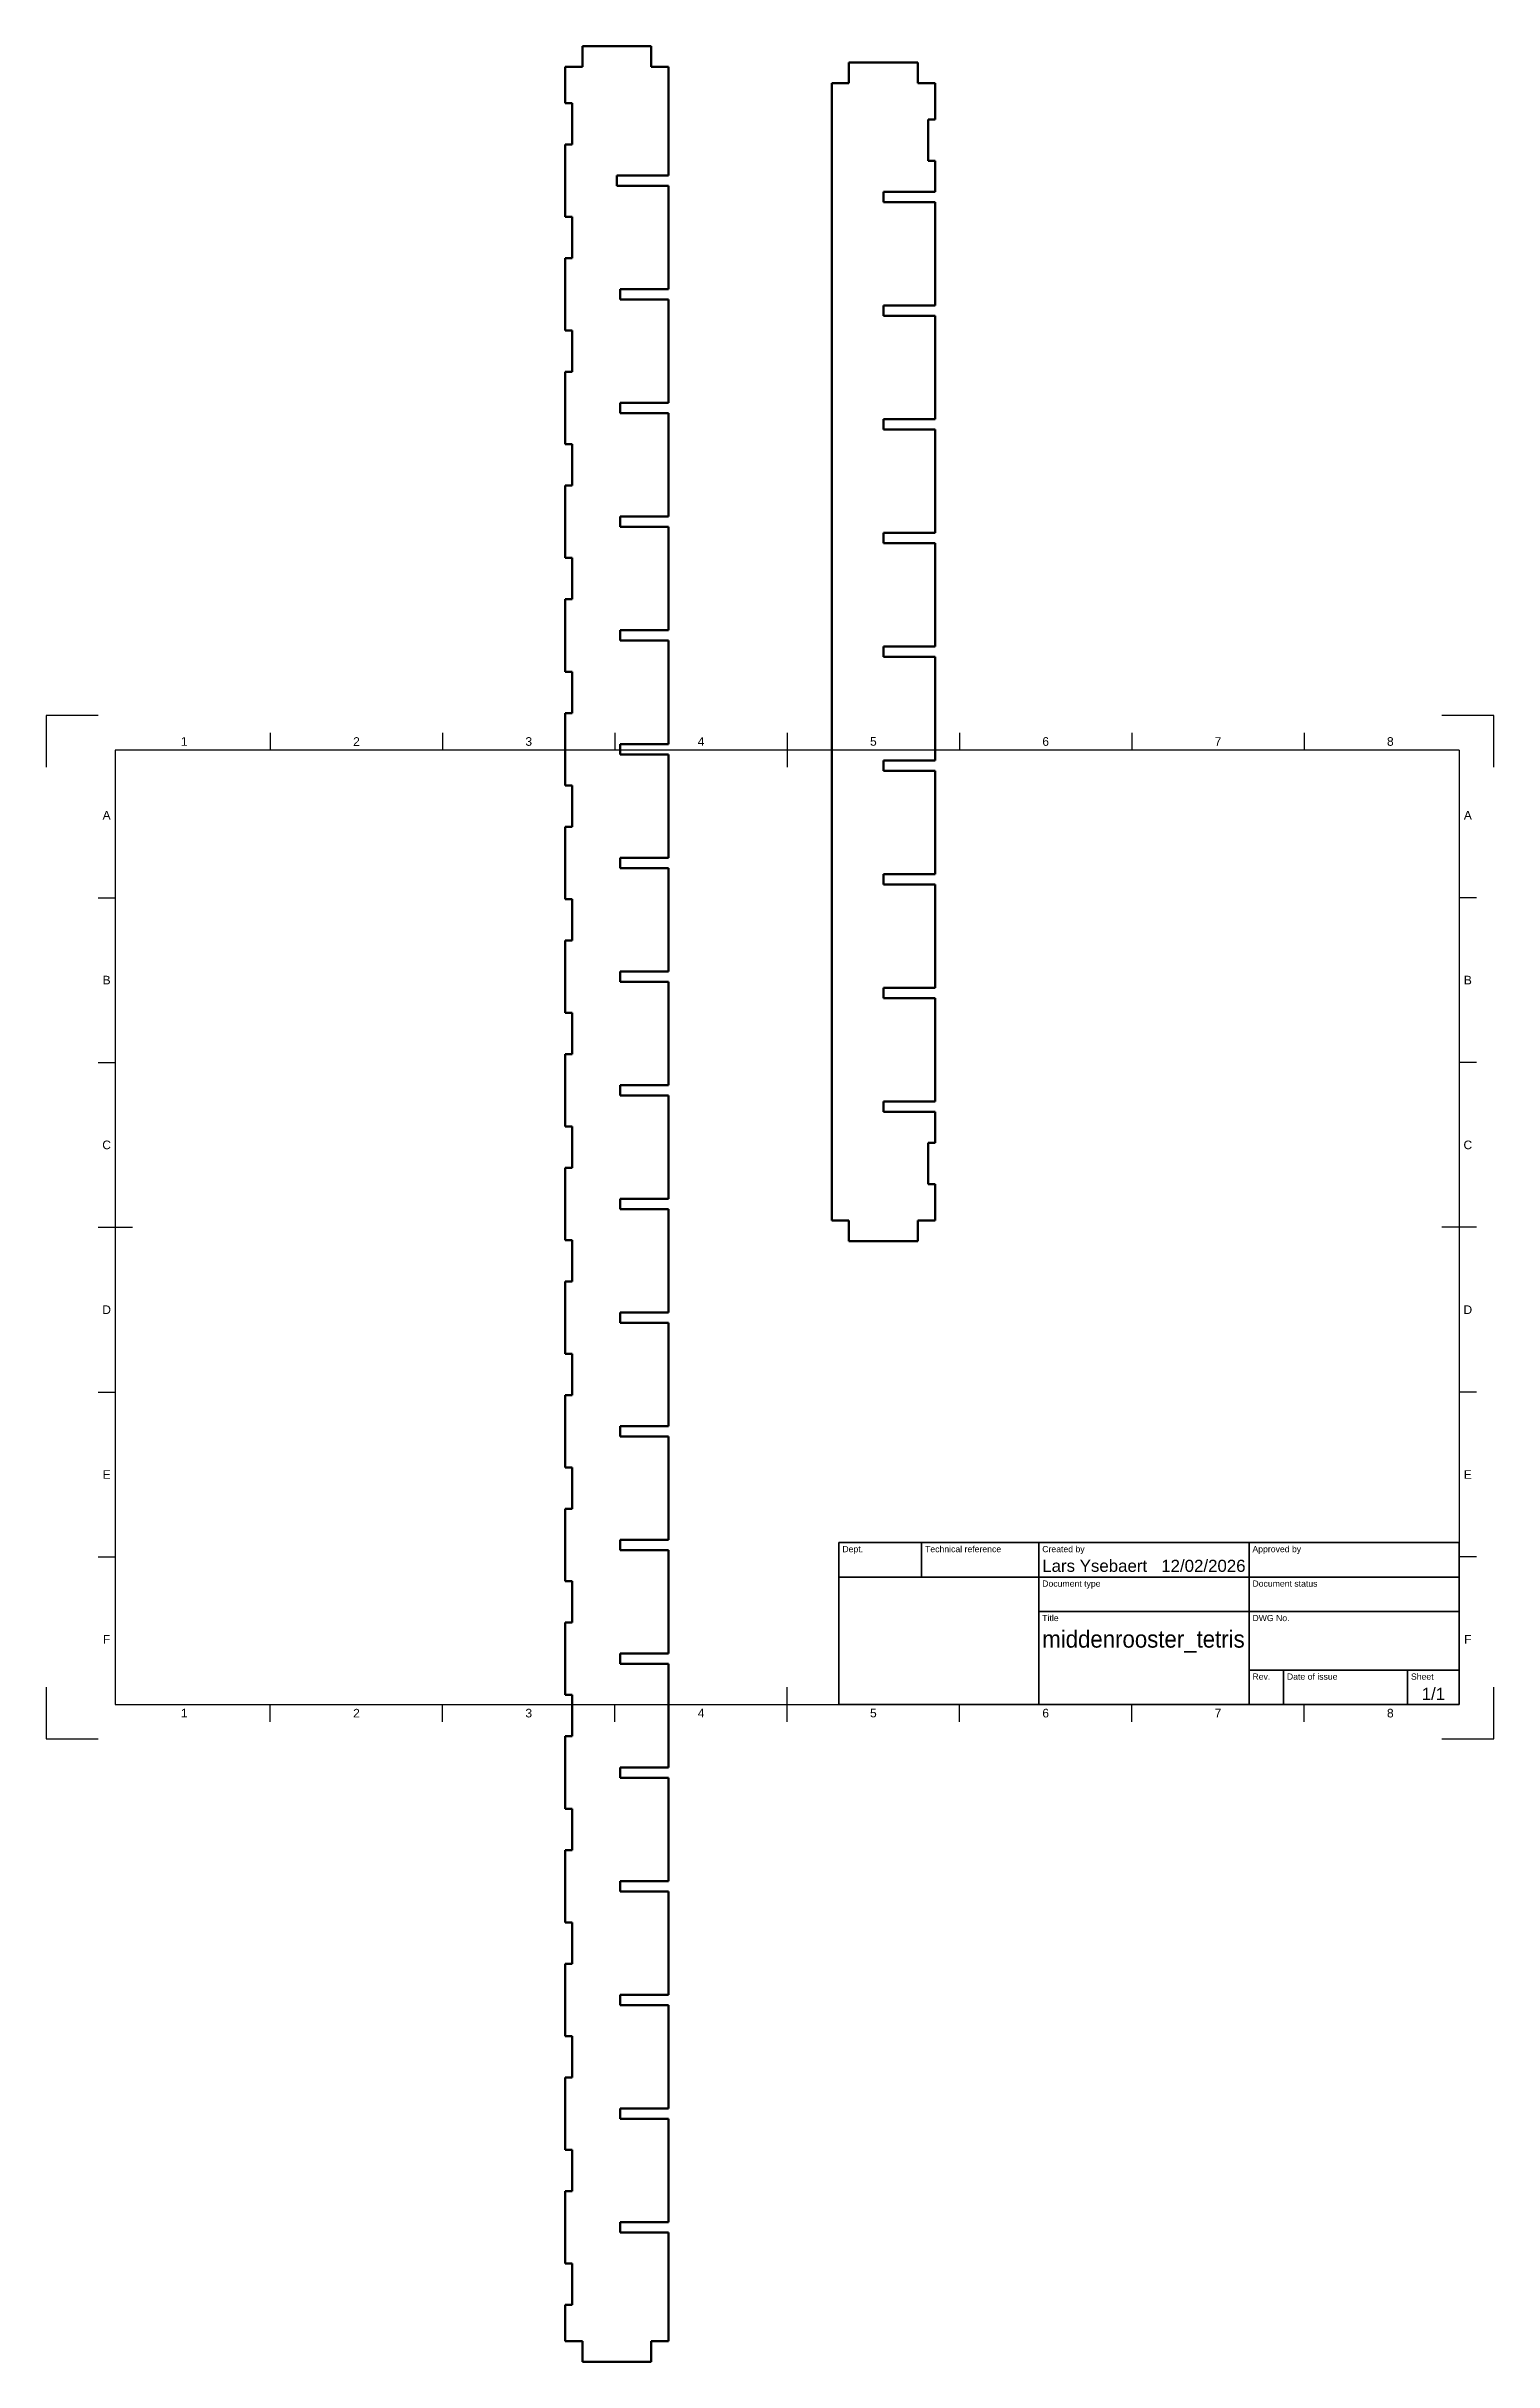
# Model space of a CAD drawing. Header units: millimetres. Extents: x 0 to 420, y -181 to 491.
import ezdxf
from ezdxf.enums import TextEntityAlignment as Align

# ---------------------------------------------------------------- set-up
doc = ezdxf.new("R2010")
doc.units = ezdxf.units.MM
doc.header["$LTSCALE"] = 0.75
for name, color, linetype, lineweight in [('BORDER', 7, 'Continuous', 25), ('TITLEBLOCK', 7, 'Continuous', 35), ('Visible', 7, 'Continuous', 50)]:
    doc.layers.add(name, color=color, linetype=linetype, lineweight=lineweight)
doc.styles.add('FusionTitle', font='arial.ttf')

# ---------------------------------------------------------------- blocks, each defined once
blk = doc.blocks.new('ISO_A3_SHEET')
at = {"layer": 'BORDER'}
for p, q in [((65, 292), (65, 287)), ((115, 292), (115, 287)), ((165, 292), (165, 287)), ((215, 292), (215, 282)), ((265, 292), (265, 287)), ((315, 292), (315, 287)), ((365, 292), (365, 287)), ((410, 287), (20, 287)), ((20, 287), (20, 10)), ((410, 287), (410, 10)), ((15, 244.16666), (20, 244.16666)), ((415, 244.16666), (410, 244.16666)), ((15, 196.33333), (20, 196.33333)), ((415, 196.33333), (410, 196.33333)), ((15, 148.5), (25, 148.5)), ((415, 148.5), (405, 148.5)), ((15, 100.66667), (20, 100.66667)), ((415, 100.66667), (410, 100.66667)), ((15, 52.83334), (20, 52.83334)), ((415, 52.83334), (410, 52.83334)), ((215, 5), (215, 15)), ((20, 10), (410, 10)), ((65, 5), (65, 10)), ((115, 5), (115, 10)), ((165, 5), (165, 10)), ((265, 5), (265, 10)), ((315, 5), (315, 10)), ((365, 5), (365, 10))]:
    blk.add_line(p, q, dxfattribs=at)
at = {"layer": 'Defpoints'}
for p, q in [((15, 297), (0, 297)), ((0, 297), (0, 282)), ((420, 297), (405, 297)), ((420, 282), (420, 297)), ((0, 15), (0, 0)), ((420, 0), (420, 15)), ((0, 0), (15, 0)), ((405, 0), (420, 0))]:
    blk.add_line(p, q, dxfattribs=at)
at = {"layer": 'BORDER', "style": 'FusionTitle'}
for s, p in [('1', (40, 289.5)), ('2', (90, 289.5)), ('3', (140, 289.5)), ('4', (190, 289.5)), ('5', (240, 289.5)), ('6', (290, 289.5)), ('7', (340, 289.5)), ('8', (390, 289.5)), ('A', (17.5, 268.08333)), ('A', (412.5, 268.08333)), ('B', (17.5, 220.25)), ('B', (412.5, 220.25)), ('C', (17.5, 172.41667)), ('C', (412.5, 172.41667)), ('D', (17.5, 124.58334)), ('D', (412.5, 124.58334)), ('E', (17.5, 76.75001)), ('E', (412.5, 76.75001)), ('F', (17.5, 28.91668)), ('F', (412.5, 28.91668)), ('1', (40, 7.5)), ('2', (90, 7.5)), ('3', (140, 7.5)), ('4', (190, 7.5)), ('5', (240, 7.5)), ('6', (290, 7.5)), ('7', (340, 7.5)), ('8', (390, 7.5))]:
    blk.add_text(s, height=2.5, dxfattribs=at).set_placement(p, align=Align.MIDDLE)
blk = doc.blocks.new('ISO_TITLEBLOCK')
at = {"layer": 'TITLEBLOCK'}
for p, q in [((0, 47), (-180, 47)), ((-180, 47), (-180, 0)), ((-156, 37), (-156, 47)), ((-122, 0), (-122, 47)), ((-61, 0), (-61, 47)), ((0, 0), (0, 47)), ((-180, 37), (0, 37)), ((-122, 27), (0, 27)), ((-61, 10), (0, 10)), ((-51, 0), (-51, 10)), ((-15, 0), (-15, 10)), ((-180, 0), (0, 0))]:
    blk.add_line(p, q, dxfattribs=at)
at = {"layer": 'TITLEBLOCK', "style": 'FusionTitle'}
for s, p in [('Dept.', (-179, 46)), ('Technical reference', (-155, 46)), ('Created by', (-121, 46)), ('Approved by', (-60, 46)), ('Document type', (-121, 36)), ('Document status', (-60, 36)), ('Title', (-121, 26)), ('DWG No.', (-60, 26)), ('Rev.', (-60, 9)), ('Date of issue', (-50, 9)), ('Sheet', (-14, 9))]:
    blk.add_text(s, height=1.8, dxfattribs=at).set_placement(p, align=Align.TOP_LEFT)
for tag, height, p in [('DEPT', 3.5, (-179, 42)), ('TECHNICAL_REFERENCE', 3.5, (-155, 42)), ('CREATED_BY', 3.5, (-121, 42)), ('APPROVED_BY', 3.5, (-60, 42)), ('DOCUMENT_TYPE', 3.5, (-121, 32)), ('DOCUMENT_STATUS', 3.5, (-60, 32)), ('TITLE_1', 5, (-121, 21.5)), ('TITLE_2', 5, (-121, 14)), ('TITLE_3', 5, (-121, 6.5)), ('DATE_OF_ISSUE', 3.5, (-50, 5))]:
    blk.add_attdef(tag, text='', height=height, dxfattribs=at).set_placement(p, align=Align.TOP_LEFT)
for tag, p in [('CREATED_DATE', (-62, 42)), ('APPROVED_DATE', (-0.99, 42))]:
    blk.add_attdef(tag, text='', height=3.5, dxfattribs=at).set_placement(p, align=Align.TOP_RIGHT)
for tag, height, p in [('DRAWING_NUMBER', 5, (-30.5, 19.75)), ('REV', 3.5, (-56, 4.85)), ('SHEET', 3.5, (-7.5, 4.85))]:
    blk.add_attdef(tag, text='', height=height, dxfattribs=at).set_placement(p, align=Align.TOP_CENTER)

msp = doc.modelspace()

# ---------------------------------------------------------------- linework, layer by layer
at = {"layer": 'Visible'}
for p, q in [((155.554201, 491.262113), (155.554201, 485.262113)), ((175.554201, 491.262113), (155.554201, 491.262113)), ((175.554201, 485.262113), (175.554201, 491.262113)), ((150.554201, 485.262113), (150.554201, 474.762113)), ((155.554201, 485.262113), (150.554201, 485.262113)), ((180.554201, 485.262113), (175.554201, 485.262113)), ((180.554201, 453.762113), (180.554201, 485.262113)), ((232.89632, 486.520158), (232.89632, 480.520158)), ((252.89632, 486.520158), (232.89632, 486.520158)), ((252.89632, 480.520158), (252.89632, 486.520158)), ((227.89632, 480.520158), (227.89632, 150.520158)), ((232.89632, 480.520158), (227.89632, 480.520158)), ((257.89632, 480.520158), (252.89632, 480.520158)), ((257.89632, 470.020158), (257.89632, 480.520158)), ((150.554201, 474.762113), (152.554201, 474.762113)), ((152.554201, 474.762113), (152.554201, 462.762113)), ((255.89632, 470.020158), (257.89632, 470.020158)), ((255.89632, 458.020158), (255.89632, 470.020158)), ((150.554201, 462.762113), (150.554201, 441.762113)), ((152.554201, 462.762113), (150.554201, 462.762113)), ((257.89632, 458.020158), (255.89632, 458.020158)), ((257.89632, 449.020158), (257.89632, 458.020158)), ((165.554201, 453.762113), (180.554201, 453.762113)), ((165.554201, 450.762113), (165.554201, 453.762113)), ((180.554201, 450.762113), (165.554201, 450.762113)), ((180.554201, 420.762113), (180.554201, 450.762113)), ((242.89632, 449.020158), (257.89632, 449.020158)), ((242.89632, 446.020158), (242.89632, 449.020158)), ((257.89632, 446.020158), (242.89632, 446.020158)), ((257.89632, 416.020158), (257.89632, 446.020158)), ((150.554201, 441.762113), (152.554201, 441.762113)), ((152.554201, 441.762113), (152.554201, 429.762113)), ((150.554201, 429.762113), (150.554201, 408.762113)), ((152.554201, 429.762113), (150.554201, 429.762113)), ((166.554201, 420.762113), (180.554201, 420.762113)), ((166.554201, 417.762113), (166.554201, 420.762113)), ((180.554201, 417.762113), (166.554201, 417.762113)), ((180.554201, 387.762113), (180.554201, 417.762113)), ((242.89632, 416.020158), (257.89632, 416.020158)), ((242.89632, 413.020158), (242.89632, 416.020158)), ((257.89632, 413.020158), (242.89632, 413.020158)), ((257.89632, 383.020158), (257.89632, 413.020158)), ((150.554201, 408.762113), (152.554201, 408.762113)), ((152.554201, 408.762113), (152.554201, 396.762113)), ((152.554201, 396.762113), (150.554201, 396.762113)), ((150.554201, 396.762113), (150.554201, 375.762113)), ((166.554201, 387.762113), (180.554201, 387.762113)), ((166.554201, 384.762113), (166.554201, 387.762113)), ((180.554201, 384.762113), (166.554201, 384.762113)), ((180.554201, 354.762113), (180.554201, 384.762113)), ((242.89632, 383.020158), (257.89632, 383.020158)), ((242.89632, 380.020158), (242.89632, 383.020158)), ((257.89632, 380.020158), (242.89632, 380.020158)), ((257.89632, 350.020158), (257.89632, 380.020158)), ((150.554201, 375.762113), (152.554201, 375.762113)), ((152.554201, 375.762113), (152.554201, 363.762113)), ((150.554201, 363.762113), (150.554201, 342.762113)), ((152.554201, 363.762113), (150.554201, 363.762113)), ((166.554201, 354.762113), (180.554201, 354.762113)), ((166.554201, 351.762113), (166.554201, 354.762113)), ((180.554201, 351.762113), (166.554201, 351.762113)), ((180.554201, 321.762113), (180.554201, 351.762113)), ((242.89632, 350.020158), (257.89632, 350.020158)), ((242.89632, 347.020158), (242.89632, 350.020158)), ((150.554201, 342.762113), (152.554201, 342.762113)), ((152.554201, 342.762113), (152.554201, 330.762113)), ((257.89632, 347.020158), (242.89632, 347.020158)), ((257.89632, 317.020158), (257.89632, 347.020158)), ((150.554201, 330.762113), (150.554201, 309.762113)), ((152.554201, 330.762113), (150.554201, 330.762113)), ((166.554201, 321.762113), (180.554201, 321.762113)), ((166.554201, 318.762113), (166.554201, 321.762113)), ((180.554201, 318.762113), (166.554201, 318.762113)), ((180.554201, 288.762113), (180.554201, 318.762113)), ((242.89632, 317.020158), (257.89632, 317.020158)), ((242.89632, 314.020158), (242.89632, 317.020158)), ((150.554201, 309.762113), (152.554201, 309.762113)), ((152.554201, 309.762113), (152.554201, 297.762113)), ((257.89632, 314.020158), (242.89632, 314.020158)), ((257.89632, 284.020158), (257.89632, 314.020158)), ((150.554201, 297.762113), (150.554201, 276.762113)), ((152.554201, 297.762113), (150.554201, 297.762113)), ((166.554201, 288.762113), (180.554201, 288.762113)), ((166.554201, 285.762113), (166.554201, 288.762113)), ((180.554201, 285.762113), (166.554201, 285.762113)), ((180.554201, 255.762113), (180.554201, 285.762113)), ((242.89632, 284.020158), (257.89632, 284.020158)), ((242.89632, 281.020158), (242.89632, 284.020158)), ((150.554201, 276.762113), (152.554201, 276.762113)), ((152.554201, 276.762113), (152.554201, 264.762113)), ((257.89632, 281.020158), (242.89632, 281.020158)), ((257.89632, 251.020158), (257.89632, 281.020158)), ((150.554201, 264.762113), (150.554201, 243.762113)), ((152.554201, 264.762113), (150.554201, 264.762113)), ((166.554201, 255.762113), (180.554201, 255.762113)), ((166.554201, 252.762113), (166.554201, 255.762113)), ((180.554201, 252.762113), (166.554201, 252.762113)), ((180.554201, 222.762113), (180.554201, 252.762113)), ((242.89632, 251.020158), (257.89632, 251.020158)), ((242.89632, 248.020158), (242.89632, 251.020158)), ((150.554201, 243.762113), (152.554201, 243.762113)), ((152.554201, 243.762113), (152.554201, 231.762113)), ((257.89632, 248.020158), (242.89632, 248.020158)), ((257.89632, 218.020158), (257.89632, 248.020158)), ((150.554201, 231.762113), (150.554201, 210.762113)), ((152.554201, 231.762113), (150.554201, 231.762113)), ((166.554201, 222.762113), (180.554201, 222.762113)), ((166.554201, 219.762113), (166.554201, 222.762113)), ((180.554201, 219.762113), (166.554201, 219.762113)), ((180.554201, 189.762113), (180.554201, 219.762113)), ((242.89632, 218.020158), (257.89632, 218.020158)), ((242.89632, 215.020158), (242.89632, 218.020158)), ((150.554201, 210.762113), (152.554201, 210.762113)), ((152.554201, 210.762113), (152.554201, 198.762113)), ((257.89632, 215.020158), (242.89632, 215.020158)), ((257.89632, 185.020158), (257.89632, 215.020158)), ((150.554201, 198.762113), (150.554201, 177.762113)), ((152.554201, 198.762113), (150.554201, 198.762113)), ((166.554201, 189.762113), (180.554201, 189.762113)), ((166.554201, 186.762113), (166.554201, 189.762113)), ((180.554201, 186.762113), (166.554201, 186.762113)), ((180.554201, 156.762113), (180.554201, 186.762113)), ((242.89632, 185.020158), (257.89632, 185.020158)), ((242.89632, 182.020158), (242.89632, 185.020158)), ((257.89632, 182.020158), (242.89632, 182.020158)), ((257.89632, 173.020158), (257.89632, 182.020158)), ((150.554201, 177.762113), (152.554201, 177.762113)), ((152.554201, 177.762113), (152.554201, 165.762113)), ((255.89632, 173.020158), (257.89632, 173.020158)), ((255.89632, 161.020158), (255.89632, 173.020158)), ((150.554201, 165.762113), (150.554201, 144.762113)), ((152.554201, 165.762113), (150.554201, 165.762113)), ((166.554201, 156.762113), (180.554201, 156.762113)), ((166.554201, 153.762113), (166.554201, 156.762113)), ((257.89632, 161.020158), (255.89632, 161.020158)), ((257.89632, 150.520158), (257.89632, 161.020158)), ((180.554201, 153.762113), (166.554201, 153.762113)), ((180.554201, 123.762113), (180.554201, 153.762113)), ((227.89632, 150.520158), (232.89632, 150.520158)), ((232.89632, 150.520158), (232.89632, 144.520158)), ((252.89632, 150.520158), (257.89632, 150.520158)), ((252.89632, 144.520158), (252.89632, 150.520158)), ((150.554201, 144.762113), (152.554201, 144.762113)), ((152.554201, 144.762113), (152.554201, 132.762113)), ((232.89632, 144.520158), (252.89632, 144.520158)), ((150.554201, 132.762113), (150.554201, 111.762113)), ((152.554201, 132.762113), (150.554201, 132.762113)), ((166.554201, 123.762113), (180.554201, 123.762113)), ((166.554201, 120.762113), (166.554201, 123.762113)), ((180.554201, 120.762113), (166.554201, 120.762113)), ((180.554201, 90.762113), (180.554201, 120.762113)), ((150.554201, 111.762113), (152.554201, 111.762113)), ((152.554201, 111.762113), (152.554201, 99.762113)), ((150.554201, 99.762113), (150.554201, 78.762113)), ((152.554201, 99.762113), (150.554201, 99.762113)), ((166.554201, 90.762113), (180.554201, 90.762113)), ((166.554201, 87.762113), (166.554201, 90.762113)), ((180.554201, 87.762113), (166.554201, 87.762113)), ((180.554201, 57.762113), (180.554201, 87.762113)), ((150.554201, 78.762113), (152.554201, 78.762113)), ((152.554201, 78.762113), (152.554201, 66.762113)), ((150.554201, 66.762113), (150.554201, 45.762113)), ((152.554201, 66.762113), (150.554201, 66.762113)), ((166.554201, 57.762113), (180.554201, 57.762113)), ((166.554201, 54.762113), (166.554201, 57.762113)), ((180.554201, 54.762113), (166.554201, 54.762113)), ((180.554201, 24.762113), (180.554201, 54.762113)), ((150.554201, 45.762113), (152.554201, 45.762113)), ((152.554201, 45.762113), (152.554201, 33.762113)), ((150.554201, 33.762113), (150.554201, 12.762113)), ((152.554201, 33.762113), (150.554201, 33.762113)), ((166.554201, 24.762113), (180.554201, 24.762113)), ((166.554201, 21.762113), (166.554201, 24.762113)), ((180.554201, 21.762113), (166.554201, 21.762113)), ((180.554201, -8.237887), (180.554201, 21.762113)), ((150.554201, 12.762113), (152.554201, 12.762113)), ((152.554201, 12.762113), (152.554201, 0.762113)), ((150.554201, 0.762113), (150.554201, -20.237887)), ((152.554201, 0.762113), (150.554201, 0.762113)), ((166.554201, -8.237887), (180.554201, -8.237887)), ((166.554201, -11.237887), (166.554201, -8.237887)), ((180.554201, -11.237887), (166.554201, -11.237887)), ((180.554201, -41.237887), (180.554201, -11.237887)), ((150.554201, -20.237887), (152.554201, -20.237887)), ((152.554201, -20.237887), (152.554201, -32.237887)), ((150.554201, -32.237887), (150.554201, -53.237887)), ((152.554201, -32.237887), (150.554201, -32.237887)), ((166.554201, -41.237887), (180.554201, -41.237887)), ((166.554201, -44.237887), (166.554201, -41.237887)), ((180.554201, -44.237887), (166.554201, -44.237887)), ((180.554201, -74.237887), (180.554201, -44.237887)), ((150.554201, -53.237887), (152.554201, -53.237887)), ((152.554201, -53.237887), (152.554201, -65.237887)), ((150.554201, -65.237887), (150.554201, -86.237887)), ((152.554201, -65.237887), (150.554201, -65.237887)), ((166.554201, -74.237887), (180.554201, -74.237887)), ((166.554201, -77.237887), (166.554201, -74.237887)), ((180.554201, -77.237887), (166.554201, -77.237887)), ((180.554201, -107.237887), (180.554201, -77.237887)), ((150.554201, -86.237887), (152.554201, -86.237887)), ((152.554201, -86.237887), (152.554201, -98.237887)), ((150.554201, -98.237887), (150.554201, -119.237887)), ((152.554201, -98.237887), (150.554201, -98.237887)), ((166.554201, -107.237887), (180.554201, -107.237887)), ((166.554201, -110.237887), (166.554201, -107.237887)), ((180.554201, -110.237887), (166.554201, -110.237887)), ((180.554201, -140.237887), (180.554201, -110.237887)), ((150.554201, -119.237887), (152.554201, -119.237887)), ((152.554201, -119.237887), (152.554201, -131.237887)), ((150.554201, -131.237887), (150.554201, -152.237887)), ((152.554201, -131.237887), (150.554201, -131.237887)), ((166.554201, -140.237887), (180.554201, -140.237887)), ((166.554201, -143.237887), (166.554201, -140.237887)), ((180.554201, -143.237887), (166.554201, -143.237887)), ((180.554201, -174.737887), (180.554201, -143.237887)), ((150.554201, -152.237887), (152.554201, -152.237887)), ((152.554201, -152.237887), (152.554201, -164.237887)), ((150.554201, -164.237887), (150.554201, -174.737887)), ((152.554201, -164.237887), (150.554201, -164.237887)), ((150.554201, -174.737887), (155.554201, -174.737887)), ((155.554201, -174.737887), (155.554201, -180.737887)), ((155.554201, -180.737887), (175.554201, -180.737887)), ((175.554201, -174.737887), (180.554201, -174.737887)), ((175.554201, -180.737887), (175.554201, -174.737887))]:
    msp.add_line(p, q, dxfattribs=at)

# ---------------------------------------------------------------- block references
at = {"layer": 'BORDER'}
msp.add_blockref('ISO_A3_SHEET', (0, 0), dxfattribs=at)
at = {"layer": 'TITLEBLOCK'}
ref = msp.add_blockref('ISO_TITLEBLOCK', (410, 10), dxfattribs=at)
ref.add_attrib('CREATED_DATE', '12/02/2026', dxfattribs={"height": 3.5, "style": 'FusionTitle'}).set_placement((348, 52), align=Align.TOP_RIGHT)
ref.add_attrib('SHEET', '1/1', dxfattribs={"height": 3.5, "style": 'FusionTitle'}).set_placement((402.5, 14.85), align=Align.TOP_CENTER)
ref.add_attrib('TITLE_1', 'middenrooster_tetris', dxfattribs={"height": 5, "style": 'FusionTitle', "width": 0.92277}).set_placement((289, 31.5), align=Align.TOP_LEFT)
ref.add_attrib('CREATED_BY', 'Lars Ysebaert', dxfattribs={"height": 3.5, "style": 'FusionTitle'}).set_placement((289, 52), align=Align.TOP_LEFT)

doc.saveas('drawing.dxf')
